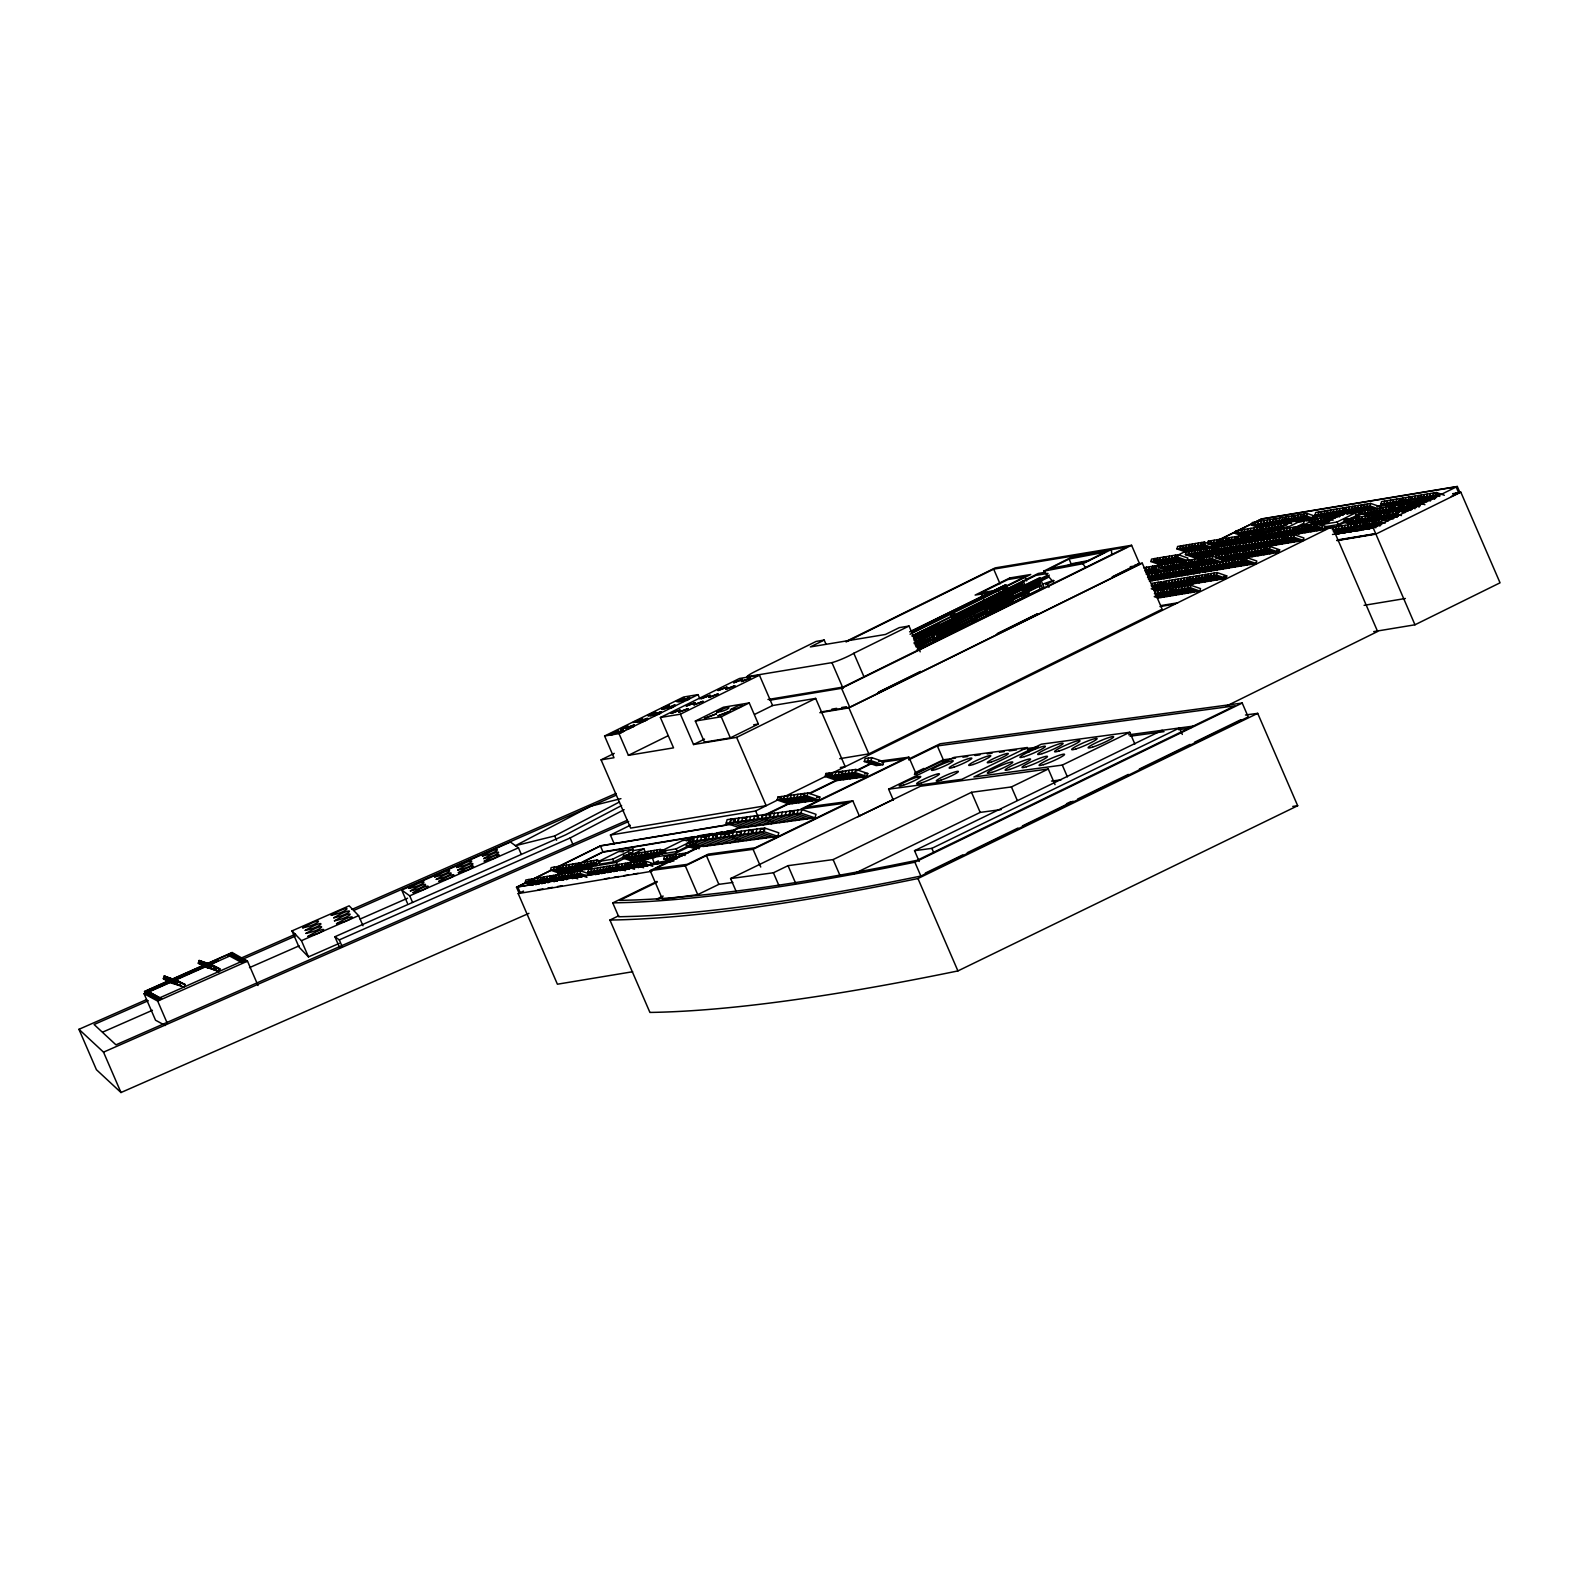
<?xml version="1.0" encoding="UTF-8"?>
<svg xmlns="http://www.w3.org/2000/svg" width="1579" height="1579" viewBox="0 0 1579 1579"><rect width="100%" height="100%" fill="white"/><g stroke="black" fill="none" stroke-linecap="round" stroke-linejoin="round"><path stroke-width="1.5" d="M632.587 852.561L633.12 849.088L618.869 851.436L598.421 861.522L599.566 864.167L613.817 861.818L632.587 852.561L628.403 853.055M533.051 885.247L525.156 882.503L525.827 879.996L580.756 870.917L590.605 874.332L587.585 874.825M528.866 879.483L528.176 882.01L536.11 884.733M531.886 878.99L531.215 881.516L539.11 884.24M534.906 878.496L534.235 881.023L542.13 883.747M537.926 878.003L537.255 880.51L545.15 883.253M543.373 879.503L549.295 881.556L543.334 879.523L544.044 876.996M554.347 881.733L546.393 879.01L547.064 876.503M546.472 879.01L547.123 876.483M578.743 863.042L578.072 865.568L587.941 868.983L560.348 873.562L550.499 870.147L551.15 867.621L597 860.042L600.948 861.404M554.19 867.128L553.499 869.654L563.387 873.069M553.4 875.417L552.512 878.003L558.65 879.977M557.229 866.634L556.538 869.141L566.427 872.555M556.459 874.904L555.749 877.431L563.683 880.154M560.288 866.121L559.598 868.647L569.486 872.062M563.367 865.608L562.637 868.154L572.565 871.549M562.479 873.917L561.808 876.444L567.749 878.477M566.407 865.114L565.736 867.641L575.605 871.055M565.519 873.424L564.848 875.931L572.743 878.674M569.407 864.621L568.756 867.147L578.625 870.562M569.644 864.542L568.993 867.049L578.842 870.463M572.703 864.029L572.012 866.555L581.901 869.97M570.927 874.944L571.578 872.417L570.966 874.924L576.888 876.977M575.723 863.535L575.052 866.062L584.921 869.476M574.717 871.904L573.986 874.43L581.94 877.154M577.736 871.411L577.065 873.937L586.934 877.332M581.763 862.548L581.092 865.075L590.96 868.47M525.156 882.503L580.085 873.424L580.756 870.917M584.822 862.035L584.112 864.562L592.046 867.285M587.21 864.068L593.132 866.101L587.171 864.068L587.881 861.542M595.855 874.648L587.96 871.924L588.631 869.397L643.561 860.318L653.41 863.733L650.41 864.226M590.289 863.555L590.96 861.029L590.23 863.555L596.211 865.608M591.691 868.904L590.98 871.43L598.915 874.154M593.98 860.535L593.309 863.062L597.276 864.424M594.691 868.411L594.02 870.917L601.935 873.661M597 860.042L596.329 862.548L550.499 870.147M597.711 867.917L597.04 870.424L604.935 873.167M600.731 867.404L600.059 869.93L607.974 872.654M603.79 866.91L603.099 869.437L611.014 872.161M609.928 865.904L609.198 868.43L617.152 871.154M612.968 865.391L612.277 867.917L620.192 870.641M615.968 864.897L615.317 867.424L625.402 870.759M615.553 867.345L616.205 864.818M619.264 864.325L618.573 866.851L626.488 869.575M641.883 859.943L632.765 861.443L622.896 858.029L623.567 855.522L660.259 849.443L664.206 850.805M622.284 863.831L621.613 866.338L629.508 869.082M626.646 855.009L625.916 857.535L635.844 860.95M629.666 854.515L628.995 857.022L638.863 860.437M628.324 862.825L627.652 865.351L633.574 867.404M630.712 864.838L638.607 867.582L630.672 864.858L631.383 862.331M635.982 853.43L635.271 855.956L645.179 859.371M638.982 852.936L638.311 855.463L648.179 858.858M636.85 863.831L642.771 865.884L636.791 863.851L637.521 861.325M642.002 852.443L641.331 854.95L651.199 858.364L642.12 859.864L632.014 856.529L632.922 853.943L636.87 855.305M645.021 851.949L644.35 854.456L654.239 857.871M587.96 871.924L642.89 862.845L643.561 860.318M648.081 851.436L647.39 853.963L655.305 856.686M651.14 850.943L650.449 853.469L658.364 856.193M654.219 850.43L653.489 852.956L659.469 854.989M657.259 849.936L656.568 852.443L660.535 853.805M660.259 849.443L659.608 851.949L622.896 858.029M669.634 861.108L663.713 859.055L664.384 856.548L688.701 852.542M666.772 858.562L667.443 856.035L666.733 858.562L672.693 860.614M673.463 855.048L672.792 857.575L676.74 858.937M675.812 857.061L676.483 854.555M678.852 856.568L679.542 854.042M682.602 853.548L681.891 856.075L663.713 859.055M696.181 849.245L686.332 845.831L686.983 843.304L693.063 842.318L692.372 844.824L698.313 846.877M684.95 855.561L685.681 853.035M690.043 842.811L689.332 845.337L699.24 848.732M686.332 845.831L695.392 844.331L696.063 841.824M706.425 837.896L707.096 835.37L734.432 830.87M715.504 836.396L716.175 833.89M727.662 834.403L728.393 831.876L732.34 833.238M1149.591 566.782L1148.88 569.249L1158.572 572.565L1152.591 573.552L1144.854 570.887M1150.894 561.552L1151.545 559.104L1178.23 554.703L1187.842 558.038L1187.191 560.486L1177.579 557.17L1150.894 561.552L1160.526 564.887M1158.196 579.671L1148.565 576.335L1149.236 573.888M1152.552 566.289L1151.9 568.756L1161.532 572.072M1154.525 558.611L1153.835 561.078L1163.506 564.394M1152.216 573.394L1151.525 575.861L1161.177 579.177M1157.466 558.117L1156.815 560.584L1166.447 563.9M1159.045 574.223L1145.9 569.743L1146.591 567.275L1145.9 569.743L1154.841 568.262L1155.492 565.815L1165.105 569.131L1163.684 573.809L1173.296 577.144M1161.058 589.105L1151.407 585.789L1152.098 583.322L1160.999 581.861L1175.487 586.737M1155.196 572.901L1154.506 575.368L1164.157 578.684M1160.407 557.644L1159.756 560.091L1169.388 563.427M1158.532 567.611L1159.164 565.144L1212.771 556.282L1222.383 559.617L1221.732 562.085L1212.119 558.749L1158.532 567.611L1168.144 570.927M1154.387 585.296L1155.039 582.829L1154.446 585.276L1164.078 588.612M1157.486 574.874L1158.137 572.407L1157.565 574.855L1167.177 578.19M1162.144 564.65L1161.473 567.118L1171.125 570.453M1161.157 571.914L1160.506 574.381L1170.138 577.697M1166.348 556.657L1165.657 559.124L1175.309 562.44M1158.118 590.704L1157.407 593.191L1167.078 596.507M1165.085 564.177L1164.434 566.624L1174.065 569.96M1151.446 585.77L1160.348 584.309L1160.999 581.861M1164.098 571.44L1163.447 573.888L1173.079 577.223M1169.328 556.163L1168.638 558.63L1178.289 561.966M1162.894 583.894L1163.545 581.447L1217.133 572.585L1226.745 575.921L1226.093 578.368L1172.506 587.23L1162.894 583.894L1216.481 575.032L1226.093 578.368M1168.026 563.683L1167.374 566.15L1177.006 569.486M1167.315 570.868L1166.624 573.335L1176.276 576.651M1171.677 558.137L1181.309 561.453L1171.618 558.137L1172.329 555.67M1163.999 589.737L1163.368 592.204L1172.98 595.54L1158.118 597.967L1154.249 596.645M1164.236 589.658L1163.585 592.125L1173.217 595.461L1199.882 591.059L1200.533 588.612L1190.921 585.276L1155.098 591.217M1165.835 583.421L1166.526 580.954M1170.256 570.374L1169.585 572.841L1179.217 576.157M1175.289 555.196L1174.618 557.644L1184.25 560.979M1176.967 548.92L1177.598 546.472L1204.284 542.071L1213.896 545.406L1213.264 547.854L1203.632 544.538L1176.967 548.92L1186.579 552.255M1173.276 565.183L1173.927 562.716L1173.315 565.164L1182.947 568.499M1167.217 589.164L1166.526 591.632L1176.197 594.967M1169.467 580.46L1168.796 582.927L1178.427 586.263M1173.197 569.901L1172.526 572.348L1182.158 575.684M1177.579 557.17L1178.23 554.703M1151.249 588.75L1155.098 590.092L1169.96 587.645L1170.611 585.177M1172.408 579.986L1171.736 582.434L1181.368 585.77M1176.947 562.223L1176.256 564.69L1188.967 569.269M1176.138 569.407L1175.487 571.874L1185.118 575.19M1183.52 545.485L1182.868 547.952L1192.5 551.268M1174.697 581.96L1175.348 579.493L1174.717 581.96L1184.329 585.276M1179.947 561.729L1179.237 564.196L1188.928 567.512M1173.098 588.197L1172.447 590.664L1182.079 594M1179.118 568.914L1178.447 571.381L1188.099 574.717M1186.461 545.012L1185.809 547.459L1195.441 550.795M1176.059 587.724L1175.388 590.171L1185.02 593.507M1177.697 581.467L1187.309 584.802L1177.658 581.467L1178.329 579M1182.908 561.236L1182.257 563.703L1191.888 567.039L1247.134 557.703L1256.766 561.019L1256.114 563.486L1229.429 567.868L1219.58 564.611L1220.231 562.163M1248.614 549.078L1195.027 557.92L1185.415 554.604L1186.066 552.137L1255.956 540.59L1246.344 537.274L1246.996 534.807M1182.099 568.42L1181.428 570.887L1191.079 574.223M1179.039 587.23L1178.348 589.697L1188 593.013M1181.309 578.526L1180.638 580.973L1190.29 584.309M1185.849 560.762L1185.197 563.21L1194.829 566.545M1186.086 560.683L1185.434 563.131L1195.046 566.466M1189.046 551.643L1188.355 554.111L1198.007 557.446M1185.118 567.927L1184.408 570.394L1194.079 573.73M1192.402 544.025L1191.711 546.492L1201.382 549.808M1182.02 586.737L1181.329 589.204L1190.98 592.52M1184.329 578.013L1183.618 580.5L1193.29 583.816M1189.066 560.19L1188.375 562.657L1198.047 565.973M1191.987 551.17L1191.316 553.637L1200.948 556.953M1188.059 567.453L1187.408 569.901L1197.04 573.236M1195.382 543.531L1194.691 545.998L1207.678 550.558M1185.02 586.243L1184.309 588.71L1194 592.026M1192.007 559.696L1191.336 562.163L1200.987 565.499M1194.928 550.676L1194.257 553.143L1203.889 556.479M1148.584 576.335L1190.369 569.427L1191 566.96L1198.698 569.624M1198.382 543.038L1197.671 545.505L1207.363 548.841M1187.98 585.75L1187.309 588.217L1196.941 591.553M1190.211 577.046L1189.579 579.513L1199.428 582.769M1194.948 559.223L1194.277 561.69L1203.909 565.006M1189.796 579.434L1190.448 576.967M1229.844 565.499L1229.192 567.947L1202.527 572.348L1192.895 569.012L1193.546 566.545L1197.395 567.887M1197.869 550.203L1197.218 552.65L1206.849 555.986M1164.078 597L1154.427 593.665L1190.27 587.724L1190.921 585.276M1193.428 576.473L1192.737 578.94L1202.409 582.276M1196.527 566.072L1195.836 568.519L1205.507 571.855M1200.178 552.176L1200.81 549.709L1200.218 552.157L1209.83 555.492M1203.632 544.538L1204.284 542.071M1200.869 558.236L1200.198 560.703L1209.85 564.039M1199.468 565.578L1198.816 568.045L1208.448 571.361M1203.83 549.216L1203.159 551.683L1212.81 554.999M1203.178 560.209L1203.83 557.762L1203.218 560.209L1212.83 563.545M1199.31 575.506L1198.658 577.973L1208.29 581.309M1149.374 581.111L1199.981 572.743L1200.632 570.295M1207.619 543.669L1208.271 541.222L1261.858 532.36L1261.226 534.827L1207.619 543.669L1217.251 547.005M1202.409 565.104L1201.757 567.552L1211.389 570.887M1206.849 548.722L1206.139 551.189L1215.81 554.505M1202.27 575.032L1201.599 577.48L1211.231 580.815M1206.869 557.269L1206.159 559.736L1215.85 563.052M1211.251 540.729L1210.56 543.196L1220.231 546.512M1205.369 564.611L1204.698 567.058L1214.33 570.394M1209.79 548.229L1209.139 550.696L1218.771 554.032M1214.212 580.322L1204.56 577.006L1205.211 574.539L1209.1 575.861M1209.83 556.775L1209.159 559.242L1218.791 562.558M1214.192 540.255L1213.54 542.702L1223.172 546.038M1204.599 576.986L1205.251 574.539M1208.349 564.117L1207.659 566.585L1217.31 569.901M1212.731 547.755L1212.1 550.203L1221.949 553.459M1212.317 550.124L1212.968 547.676L1216.817 548.999M1208.231 574.045L1207.54 576.513L1217.192 579.829M1212.119 558.749L1212.771 556.282M1210.679 566.091L1220.291 569.407L1210.639 566.091L1211.33 563.624M1215.948 547.183L1215.258 549.65L1224.929 552.966M1211.231 573.552L1210.521 576.019L1220.212 579.335M1220.093 539.268L1219.422 541.735L1229.054 545.071M1223.311 568.914L1213.619 565.598L1214.271 563.15M1213.679 565.598L1214.33 563.131M1225.383 561.117L1215.771 557.782L1216.422 555.315L1270.009 546.452L1279.622 549.788L1278.99 552.255L1246.167 557.683L1236.495 554.367L1237.206 551.9M1218.889 546.689L1218.238 549.156L1227.87 552.492M1222.422 541.242L1232.034 544.577L1222.383 541.242L1223.074 538.794M1214.192 573.059L1213.521 575.526L1223.153 578.861M1217.291 562.637L1216.619 565.104L1226.251 568.44M1219.402 554.841L1218.712 557.288L1228.363 560.624L1234.245 559.657L1224.613 556.321L1225.284 553.854L1229.133 555.196M1221.83 546.216L1221.179 548.683L1230.811 551.999M1216.481 575.032L1217.133 572.585M1226.054 538.301L1225.363 540.768L1235.015 544.084M1222.343 554.347L1221.672 556.815L1231.304 560.131M1219.817 564.532L1220.449 562.085M1224.791 545.722L1224.12 548.189L1233.752 551.525M1229.054 537.807L1228.344 540.275L1238.035 543.59M1223.429 561.591L1222.758 564.058L1232.409 567.374M1227.771 545.229L1227.08 547.696L1236.732 551.032M1232.015 537.314L1231.363 539.781L1240.995 543.097M1226.37 561.117L1225.718 563.565L1235.35 566.9M1228.225 553.38L1227.574 555.828L1237.206 559.163M1230.061 547.202L1230.712 544.755L1230.1 547.202L1239.712 550.538M1243.028 536.11L1235.153 533.386L1235.804 530.86L1290.734 521.781M1235.192 536.761L1234.304 539.288L1244.153 542.544M1231.206 552.887L1230.534 555.354L1240.186 558.67L1243.127 558.196L1233.554 554.861L1234.186 552.393L1238.035 553.736M1229.311 560.624L1228.659 563.091L1238.291 566.407M1233.752 544.262L1233.041 546.729L1242.732 550.045M1238.864 530.366L1238.173 532.893L1248.061 536.307M1238.173 536.268L1237.482 538.735L1247.134 542.051M1236.712 543.768L1236.041 546.235L1245.673 549.551M1241.883 529.873L1241.212 532.399L1249.107 535.123M1241.114 535.774L1240.443 538.242L1250.075 541.558M1235.252 559.657L1234.561 562.104L1244.232 565.44M1185.415 554.604L1239.002 545.742L1239.653 543.275M1244.903 529.379L1244.213 531.886L1252.127 534.63M1244.055 535.301L1243.384 537.748L1253.015 541.084M1240.147 551.407L1239.495 553.874L1249.127 557.209M1238.232 559.163L1237.541 561.631L1247.213 564.946M1243.68 543.018L1242.989 545.485L1252.66 548.821M1247.923 528.866L1247.252 531.393L1255.147 534.116M1240.601 561.117L1250.213 564.453L1240.522 561.137L1241.252 558.67L1245.081 559.992M1246.62 542.544L1245.969 545.012L1255.601 548.327L1249.68 549.314L1239.002 545.742M1250.982 528.373L1250.272 530.899L1260.18 534.314M1251.594 525.077L1252.265 522.55L1307.195 513.471L1317.064 516.886L1316.393 519.412L1306.524 515.997L1251.594 525.077L1261.463 528.491M1249.976 534.314L1249.305 536.781L1258.956 540.097M1244.193 558.177L1243.541 560.644L1253.173 563.96M1246.305 550.36L1245.614 552.828L1255.285 556.144M1249.561 542.051L1248.91 544.518L1258.542 547.854L1303.267 540.452L1303.899 537.985L1294.287 534.649L1240.699 543.512L1240.048 545.979L1293.635 537.117L1303.267 540.452M1255.325 522.057L1254.614 524.583L1262.549 527.307M1253.371 530.386L1261.266 533.11L1253.331 530.386L1254.042 527.879M1255.976 533.327L1255.266 535.794L1264.937 539.11L1261.937 539.623L1252.285 536.288L1252.956 533.82M1192.895 569.012L1246.482 560.15L1247.134 557.703M1249.246 549.887L1248.594 552.334L1258.226 555.67M1252.522 541.577L1251.851 544.025L1261.483 547.36M1258.345 521.563L1257.654 524.07L1265.569 526.814M1256.45 529.873L1257.121 527.366L1256.391 529.893L1264.345 532.616M1252.186 549.393L1251.535 551.861L1261.167 555.176M1254.812 543.551L1255.463 541.084L1254.851 543.531L1264.463 546.867M1261.345 521.07L1260.674 523.577L1268.569 526.32M1260.141 526.873L1259.47 529.379L1270.246 533.149M1258.917 532.853L1258.266 535.301L1267.898 538.636L1270.838 538.143L1271.49 535.695M1254.476 551.367L1255.127 548.92L1254.496 551.367L1264.108 554.703M1258.483 540.59L1257.792 543.058L1267.444 546.373M1264.384 520.557L1263.693 523.083L1271.608 525.807M1263.397 526.281L1262.489 528.886L1270.621 531.531M1258.127 548.426L1257.437 550.874L1267.088 554.209M1261.483 540.097L1260.772 542.564L1270.463 545.88M1269.338 531.333L1268.667 533.801L1278.299 537.136L1272.378 538.103L1262.766 534.768L1263.417 532.32L1290.102 527.919L1289.451 530.386L1299.063 533.702M1267.424 520.063L1266.733 522.59L1274.667 525.314M1266.457 525.787L1265.746 528.314L1273.681 531.037M1261.108 547.933L1260.417 550.4L1270.069 553.716M1266.397 531.827L1265.707 534.294L1275.358 537.61M1264.443 539.604L1263.772 542.071L1273.404 545.406M1270.483 519.55L1269.792 522.077L1277.707 524.8M1269.457 525.294L1268.786 527.8L1278.654 531.215M1263.476 549.887L1273.088 553.222L1263.397 549.906L1264.108 547.439M1267.384 539.13L1266.733 541.577L1276.582 544.834M1266.97 541.498L1267.601 539.051M1280.786 524.307L1272.832 521.583L1273.503 519.057L1277.51 520.419M1272.911 521.563L1273.562 519.057M1272.477 524.8L1271.806 527.307L1279.701 530.051M1267.069 546.946L1266.417 549.413L1276.049 552.729M1272.279 530.86L1271.608 533.307L1281.24 536.643L1284.181 536.169L1274.569 532.834L1275.22 530.366M1270.582 538.557L1269.911 541.025L1279.562 544.341M1276.602 518.563L1275.931 521.07L1281.852 523.123M1275.496 524.287L1274.825 526.814L1280.766 528.866M1215.771 557.782L1269.358 548.92L1270.009 546.452M1279.839 517.971L1278.951 520.577L1286.846 523.3M1278.556 523.794L1277.865 526.32L1283.806 528.353M1276.464 537.59L1275.812 540.057L1285.444 543.373M1278.2 529.873L1277.529 532.34L1287.181 535.676M1281.576 523.3L1280.905 525.807L1281.615 523.281M1281.181 529.399L1280.51 531.847L1290.161 535.182L1325.985 529.241L1326.617 526.794L1317.004 523.458L1290.319 527.84L1289.688 530.307L1299.3 533.623M1279.424 537.097L1278.773 539.564L1288.405 542.9M1285.918 516.984L1285.247 519.491L1291.168 521.544M1283.964 525.314L1284.694 522.787M1283.49 531.353L1284.122 528.906L1283.549 531.353L1293.162 534.689M1288.938 516.491L1288.267 518.998L1296.162 521.721M1284.694 538.577L1285.345 536.13L1284.734 538.577L1294.366 541.913M1287.161 528.412L1286.49 530.86L1296.122 534.195M1297.306 541.419L1287.674 538.103L1288.385 535.636M1295.017 515.484L1294.306 518.011L1304.215 521.406M1291.346 535.143L1290.694 537.61L1300.326 540.926M1293.3 527.347L1292.629 529.814L1302.28 533.149M1297.405 517.498L1298.076 514.971L1297.366 517.498L1307.274 520.912M1296.241 526.873L1295.589 529.34L1305.221 532.656M1293.635 537.117L1294.287 534.649M1299.181 526.379L1298.53 528.847L1308.162 532.182M1304.175 513.964L1303.504 516.491L1313.373 519.905M1302.142 525.906L1301.491 528.353L1311.123 531.689M1306.524 515.997L1307.195 513.471M1308.103 524.919L1307.412 527.386L1317.083 530.702M1317.912 525.274L1309.09 522.274L1309.721 519.886L1335.696 515.603L1339.446 516.905M1311.103 524.425L1310.392 526.893L1320.083 530.208M1312.623 519.412L1311.952 521.8L1319.491 524.386M1318.741 511.991L1318.051 514.517L1327.939 517.912L1324.88 518.425L1315.031 515.011L1315.682 512.484L1370.611 503.405L1380.48 506.82L1379.612 510.55L1389.5 513.964M1314.064 523.932L1313.412 526.399L1323.044 529.735M1315.485 518.938L1314.833 521.327L1324.327 524.465M1262.766 534.768L1316.353 525.906L1317.004 523.458M1318.347 518.465L1317.715 520.853L1325.215 523.458M1321.09 514.024L1321.741 511.497L1321.09 514.004L1330.959 517.419M1321.228 517.991L1320.577 520.379L1328.077 522.985M1319.965 525.57L1320.597 523.182L1309.011 525.077M1324.781 511.004L1324.09 513.511L1333.979 516.925M1327.13 513.017L1327.781 510.51L1327.13 513.017L1336.999 516.432L1340.018 515.938M1327.031 517.024L1326.36 519.432L1330.15 520.715M1330.86 509.997L1330.15 512.524L1340.058 515.938M1333.071 520.241L1329.261 518.958L1329.893 516.57M1329.321 518.938L1329.952 516.55M1333.919 509.504L1333.209 512.01L1343.117 515.425M1332.183 518.465L1332.834 516.076L1336.584 517.379M1336.999 508.991L1336.268 511.517L1344.222 514.241M1335.696 515.603L1335.064 517.991L1309.09 522.274M1333.031 527.347L1332.36 529.873L1381.23 521.781L1385.178 523.162M1340.018 508.497L1339.347 511.004L1347.242 513.747M1336.051 526.853L1335.38 529.379L1345.249 532.794M1343.275 507.905L1342.604 510.431L1352.473 513.846M1339.071 526.36L1338.4 528.886L1348.269 532.281L1351.288 531.787L1341.42 528.373L1342.13 525.846M1345.624 509.938L1346.295 507.412L1345.663 509.918L1353.558 512.662M1351.486 524.84L1343.611 522.116L1344.262 519.59L1399.191 510.51L1405.113 512.563M1349.334 506.918L1348.663 509.425L1356.578 512.168M1345.19 525.353L1344.479 527.879L1354.387 531.274M1356.519 525.037L1346.611 521.623L1347.282 519.096L1351.269 520.458M1346.65 521.623L1347.321 519.096M1348.269 524.84L1347.538 527.366L1357.466 530.781L1360.486 530.287L1350.617 526.873L1351.288 524.346M1350.341 518.603L1349.65 521.129L1357.565 523.853M1355.374 505.912L1354.703 508.438L1362.618 511.162M1353.341 518.109L1352.67 520.616L1360.565 523.36M1358.433 505.418L1357.743 507.945L1365.657 510.668M1354.545 523.774L1353.657 526.36L1363.743 529.695M1357.604 523.261L1356.894 525.787L1366.802 529.202L1369.822 528.708L1359.933 525.294L1360.624 522.767M1358.729 519.629L1359.381 517.103L1358.769 519.629L1366.664 522.353M1369.309 516.274L1361.434 513.55L1362.085 511.024L1417.014 501.944L1424.909 504.688M1364.572 504.412L1363.842 506.938L1375.112 510.905M1362.48 516.609L1361.789 519.136L1369.704 521.859M1365.144 510.53L1364.434 513.057L1372.368 515.78M1367.611 503.898L1366.921 506.425L1374.835 509.149M1368.164 510.037L1367.473 512.543L1375.388 515.287M1315.031 515.011L1369.96 505.931L1370.611 503.405M1366.664 521.781L1365.993 524.307L1375.862 527.702M1368.598 515.603L1367.927 518.109L1375.822 520.853M1371.164 509.543L1370.493 512.05L1378.388 514.793M1369.723 521.267L1369.013 523.794L1376.947 526.518M1343.611 522.116L1370.947 517.616L1371.618 515.109M1379.079 520.261L1371.184 517.537L1371.855 515.011M1374.204 509.03L1373.533 511.557L1381.428 514.28M1377.243 508.537L1376.552 511.063L1384.487 513.787M1375.862 520.261L1375.131 522.787L1381.112 524.84M1377.914 514.024L1377.243 516.55L1387.112 519.945L1384.092 520.438L1374.204 517.044L1374.895 514.517L1378.842 515.879M1390.763 507.55L1380.895 504.135L1381.566 501.609L1436.495 492.53L1444.371 495.273M1378.881 519.767L1378.21 522.294L1382.158 523.656M1380.934 513.53L1380.263 516.037L1390.132 519.452M1384.625 501.115L1383.915 503.642L1393.823 507.056M1381.23 521.781L1381.901 519.274L1387.803 521.327M1383.954 513.017L1383.283 515.543L1393.152 518.958M1387.625 500.622L1386.954 503.148L1394.849 505.872M1386.421 507.017L1385.75 509.543L1393.645 512.267M1387.013 512.524L1386.303 515.05L1394.237 517.774M1390.645 500.129L1389.974 502.635L1399.843 506.05M1390.073 512.01L1389.362 514.537L1397.297 517.261M1393.014 502.142L1402.863 505.556L1392.994 502.142L1393.665 499.635M1392.717 505.951L1392.027 508.477L1401.915 511.872L1407.935 510.885L1398.086 507.471L1398.757 504.944L1402.705 506.326M1393.152 511.517L1392.421 514.043L1398.402 516.076M1396.724 499.122L1396.033 501.648L1403.948 504.372M1395.737 505.458L1395.066 507.964L1404.935 511.379M1396.172 511.024L1395.5 513.53L1401.441 515.583M1399.784 498.628L1399.073 501.155L1408.981 504.55M1399.191 510.51L1398.54 513.037L1371.184 517.537M1402.132 500.642L1402.803 498.115L1402.211 500.622L1412.06 504.037M1401.777 504.451L1401.106 506.977L1410.975 510.392M1405.902 497.622L1405.211 500.129L1413.126 502.872M1404.836 503.958L1404.126 506.484L1412.06 509.208M1409.139 497.03L1408.251 499.635L1418.337 502.971L1427.416 501.471L1417.547 498.056L1418.238 495.549L1422.166 496.911M1407.185 505.971L1407.856 503.464L1411.843 504.806L1407.856 503.464L1407.225 505.971L1415.12 508.695M1412.198 496.536L1411.508 499.063L1421.396 502.458M1410.975 502.951L1410.244 505.477L1416.225 507.51M1415.218 496.043L1414.547 498.55L1424.416 501.964M1413.994 502.438L1419.896 504.49L1413.994 502.438L1413.323 504.964L1419.264 507.017M1361.434 513.55L1416.363 504.471L1417.014 501.944M1421.258 495.036L1420.587 497.563L1430.456 500.977M1424.317 494.543L1423.607 497.069L1431.541 499.793M1426.666 496.556L1427.317 494.049L1426.705 496.556L1434.6 499.28M1429.784 496.043L1435.706 498.096L1429.725 496.063L1430.456 493.536M1380.895 504.135L1435.824 495.056L1436.495 492.53M738.34 841.725L703.03 846.502L688.937 841.706L689.905 838.153L725.215 833.396L729.577 834.659M693.852 837.62L692.826 841.193L706.978 845.969M697.74 837.107L696.753 840.66L710.866 845.436M705.556 836.041L704.55 839.614L718.662 844.39M709.484 835.508L708.458 839.081L722.61 843.857M726.557 843.324L712.405 838.548L713.392 834.995L717.458 836.357M712.465 838.548L713.432 834.995M717.419 834.442L716.353 838.015L730.544 842.791M721.327 833.929L720.34 837.482L734.452 842.258M726.143 823.212L727.11 819.659L762.42 814.902L761.433 818.455L726.143 823.212L740.235 827.988L775.526 823.231L761.433 818.455M688.937 841.706L724.248 836.949L725.215 833.396M735.084 820.488L730.998 819.126L730.031 822.698L744.163 827.455M730.07 822.679L731.057 819.126M728.511 836.317L742.604 841.094L728.452 836.317L729.478 832.765M733.959 822.166L734.926 818.613L733.978 822.166L748.071 826.942M733.386 832.232L732.38 835.784L746.492 840.561M737.847 821.633L738.814 818.08L737.867 821.633L751.959 826.409M741.183 831.186L740.196 834.738L754.288 839.515M746.689 817.014L745.663 820.587L759.815 825.363M745.13 830.653L744.104 834.205L758.236 838.982M750.637 816.481L749.611 820.054L763.743 824.83M754.604 815.948L753.558 819.521L767.73 824.277M753.045 829.587L751.979 833.159L766.17 837.916M758.512 815.415L757.525 818.988L771.638 823.764M756.953 829.054L755.966 832.607L770.078 837.383M761.769 818.336L762.736 814.784L801.915 809.534L816.007 814.31L815.021 817.863L775.861 823.133L761.769 818.336L800.928 813.086L815.021 817.863M760.821 828.561L764.848 829.922L760.841 828.521L759.854 832.113L773.967 836.87M766.683 814.251L765.657 817.823L779.809 822.6M764.71 828.028L725.551 833.298L724.564 836.85L763.743 831.58L764.71 828.028L778.802 832.804L777.835 836.377L738.656 841.627L724.248 836.949M770.572 813.738L769.585 817.29L783.697 822.067M777.184 800L777.993 797L807.876 792.954L819.817 797L818.988 800.02L789.105 804.047L777.184 800L807.066 795.974L818.988 800.02M774.46 813.205L773.473 816.777L787.585 821.554M781.348 796.546L780.48 799.546L792.441 803.593M778.368 812.692L777.381 816.244L791.493 821.021M784.645 796.092L783.796 799.112L795.737 803.158M782.316 812.159L781.289 815.711L795.441 820.488M787.921 795.658L787.092 798.658L799.033 802.704M786.263 811.626L785.237 815.178L799.388 819.955M791.237 795.204L790.388 798.224L802.329 802.27M803.356 819.422L789.184 814.646L790.151 811.093L794.276 812.455M794.573 794.75L793.704 797.77L805.685 801.816M789.263 814.646L790.25 811.093M797.908 794.316L797.04 797.316L809.02 801.362M794.158 810.56L793.171 814.113L807.264 818.889M801.283 793.862L800.375 796.882L812.376 800.908M798.046 810.027L797.04 813.619L811.172 818.376M803.75 796.428L804.579 793.408L803.77 796.408L815.692 800.454M800.928 813.086L801.915 809.534M807.066 795.974L807.876 792.954M825.126 776.493L825.955 773.493L855.838 769.447L867.759 773.493L866.93 776.513L837.067 780.539L825.126 776.493L855.009 772.467L866.93 776.513M828.422 776.039L829.251 773.039L828.482 776.039L840.403 780.085M832.587 772.585L831.758 775.605L843.699 779.651M835.883 772.151L835.034 775.151L846.976 779.197M842.535 771.243L841.666 774.263L853.627 778.309M845.87 770.809L845.002 773.809L856.963 777.855M849.226 770.355L848.337 773.374L860.338 777.401M852.542 769.901L851.713 772.92L863.654 776.947M855.009 772.467L855.838 769.447M864.305 761.552L865.134 758.532L871.766 757.644L883.687 761.69L882.858 764.69L876.227 765.598L864.305 761.552L870.937 760.644L882.858 764.69M868.47 758.078L867.601 761.098L879.562 765.144M870.937 760.644L871.766 757.644M164.236 975.96L173.414 980.697L172.525 983.46L163.348 978.704L164.236 975.96L185 984.428L184.111 987.171L171.519 982.927L172.407 980.184L185 984.428M165.381 979.75L166.269 977.006M167.413 980.796L168.302 978.052M169.466 981.862L170.335 979.118L182.967 983.381M171.361 979.631L170.493 982.395L179.769 985.375M210.757 964.197L219.935 968.953L219.027 971.697L198.283 963.229L199.171 960.486L211.764 964.73M199.309 963.762L200.178 960.999L212.79 965.262M200.316 964.276L201.204 961.532M203.237 962.578L202.349 965.341L211.606 968.302M204.402 966.387L205.27 963.644M206.454 967.453L207.342 964.71L219.935 968.953M207.461 967.986L208.349 965.223L199.171 960.486M214.941 969.585L215.83 966.822M218.909 968.42L218.02 971.184L205.408 966.92L206.296 964.177L217.902 967.907M639.89 722.392C662.015 712.208 628.541 724.781 643.778 720.438M675.2 705.576L667.029 708.043L675.042 704.806L671.272 706.938M626.626 728.847L633.909 725.768M684.595 699.319L682.878 700.385M618.376 732.123C610.047 735.064 631.422 726.498 620.113 732.163M627.751 726.537C630.357 723.182 610.54 733.682 627.771 726.676L624.988 727.84M623.251 731.728L624.258 730.899L622.027 731.255M648.476 716.017C670.325 706.484 636.1 718.978 651.949 714.537M641.449 720.774L642.456 719.925L641.094 720.044M634.166 726.281L632.784 727.051M677.075 701.885L689.766 697.523L681.753 700.76L684.477 699.063M635.429 722.333C657.93 712.09 617.409 728.097 640.284 720.34M616.067 733.347L619.994 732.005M654.298 714.497L656.094 713.254L651.831 714.359M668.943 707.254L667.206 708.103M668.391 708.063L671.154 706.76M646.897 720.004L645.179 720.853M660.535 713.333L657.772 714.616M689.135 699.201L686.372 700.484M620.922 798.658L590.862 806.139L515.405 845.693L554.703 835.942L619.382 802.014M621.613 805.527L565.716 834.817L334.906 936.742L339.584 947.558M334.906 936.742L339.288 939.9L570.118 837.975L624.119 809.672M1054.101 582.868L1043.739 571.144L1072.161 556.933L1111.34 549.492L1111.754 553.913M1069.062 558.986L1050.114 568.46L1086.036 561.65L1104.984 552.176L1069.062 558.986L1071.154 563.841L1090.319 560.209M1066.95 565.953L1071.154 563.841M1043.739 571.144L1082.937 563.703L1111.34 549.492M604.599 736.011L619.007 733.623L628.403 755.334L673.542 747.854L660.397 717.498L680.391 714.182L693.536 744.538L736.623 737.393L766.17 805.665L630.613 828.107L601.086 759.854L613.994 757.723L604.599 736.011L683.648 697.01L698.056 694.622L699.931 698.964M619.007 733.623L698.056 694.622M660.397 717.498L739.446 678.496L759.44 675.18L772.585 705.537L815.672 698.411L845.219 766.664L840.383 767.473M826.074 644.37L824.199 640.067L810.363 646.916L885.444 634.462L899.3 627.633L909.03 626.034L920.202 651.831M680.391 714.182L759.44 675.18M601.086 759.854L614.251 753.361M845.791 641.567L995.204 567.887L1131.59 545.288L1139.742 564.157L849.739 707.195L821.021 711.951M846.245 641.863L993.684 569.131L1126.952 547.064L843.087 687.062L767.966 699.517M695.332 721.05L723.36 707.234L749.255 702.931L758.374 724.031L730.347 737.867L704.451 742.15L695.332 721.05L721.228 716.767L749.255 702.931M628.403 755.334L667.917 735.834M824.199 640.067L816.146 641.41L755.492 671.332A16.757 1.875 -23.4 0 0 747.064 676.68L831.955 662.627A15.079 1.678 -23.4 0 0 853.805 653.272L909.03 626.034M984.625 601.204L980.993 592.836L1007.895 579.552L1024.87 576.749L1026.686 580.934M909.622 631.837L1005.784 584.783L1012.652 600.632L917.636 647.489M910.787 631.639L1005.784 584.783M970.414 603L974.796 600.829M913.827 631.422L918.228 629.251M922.629 627.08L982.039 597.77M912.721 632.311L1024.87 576.749M910.076 634.245L952.512 613.323L953.716 616.126L951.407 616.501L950.183 613.698L952.512 613.323M954.091 612.534L1005.014 587.427L1006.218 590.23L955.315 615.336L954.091 612.534L951.782 612.928M911.754 635.982L1038.271 573.453L1045.535 572.249M912.919 635.784L1023.389 581.309L1029.271 594.888M913.412 636.001L938.873 623.448M1024.929 595.461L1012.81 597.454L1009.001 588.671L1035.923 575.388L1048.042 573.394M693.536 744.538L704.51 739.13M755.019 714.201L772.585 705.537M918.998 634.284L935.972 625.916M952.946 617.547L967.789 610.224L970.118 609.849L971.322 612.632L920.419 637.758L919.195 634.955L970.118 609.849M971.499 608.389L1020.291 584.329L1022.6 583.954L1023.824 586.756M918.267 635.113L954.525 617.981L955.729 620.784L951.486 622.876M955.927 616.54L968.638 610.264M972.881 608.172L1004.698 592.48L1007.027 592.086L1008.231 594.888M913.373 637.837L917.616 635.745L918.82 638.528M1022.6 583.954L971.697 609.06L972.901 611.862M914.221 637.857L954.525 617.981M1007.027 592.086L956.124 617.192L957.328 619.994M913.629 639.949L1038.844 578.19L1040.008 577.993L1044.331 587.98M914.794 639.752L1040.008 577.993M971.973 612.001L1021.692 587.802M1036.317 580.756L1046.68 575.644M1001.875 598.027L1006.119 595.934M918.228 639.594L928.906 634.304M934.788 631.403L986.303 606.77L987.526 609.593L936.209 634.896L934.985 632.074L1039.219 580.658L1040.443 583.48L986.796 609.178L1040.443 583.48M987.704 605.31L1036.475 581.467M1040.778 579.355L1049.344 575.131M914.142 642.357L933.386 632.863L934.61 635.686L915.366 645.179M922.412 638.725L956.538 622.639L914.123 643.561M957.94 621.198L964.295 618.06M994 603.415L1006.711 597.138L1009.04 596.744L1010.244 599.546M1048.377 576.749L1025.363 588.099L1036.653 586.243M915.386 642.495L919.629 640.403L920.833 643.206L916.59 645.298M1025.837 591.414L1024.633 588.612L973.71 613.718L974.934 616.521M1009.04 596.744L958.137 621.85L959.341 624.652M1048.949 577.026L1030.317 586.204L1037.581 585M997.652 601.303L1002.487 600.494L1012.85 595.382M915.169 644.508L934.61 635.686M936.011 634.225L987.526 609.593M980.362 613.54L986.717 610.402M990.961 608.31L1007.935 599.921L1006.711 597.138M977.046 615.474L985.533 611.29M989.776 609.198L1023.705 592.461M980.559 614.192L986.914 611.053M991.158 608.961L1008.132 600.592M915.978 646.383L930.939 639.002M936.821 636.12L988.336 611.468L989.559 614.29L938.242 639.594L937.018 636.771L1041.252 585.375L1042.476 588.178L991.158 613.501L989.934 610.678M989.737 610.007L1036.771 586.816M916.175 647.054L935.419 637.561L936.643 640.383L917.399 649.877M917.399 647.153L1026.646 593.27L1027.85 596.072M1042.436 584.21L1053.489 580.342M1045.653 584.743L1054.022 580.618M736.623 737.393L815.672 698.411M917.202 649.206L936.643 640.383M938.044 638.923L989.559 614.29M988.829 613.876L1042.476 588.178M769.782 700.227L841.568 688.326L1131.59 545.288M878.713 692.036L920.557 671.411M997.612 633.396L1037.245 613.836M1112.109 576.927L1131.926 567.137M877.667 692.905L919.471 672.299M996.487 634.304L1038.291 613.678M1113.116 576.769L1135.104 565.933L1130.268 566.723M819.837 712.701L848.91 707.885L1142.268 563.19L1162.164 609.198L868.825 753.874L839.752 758.69M614.27 843.976L610.422 835.054L630.297 825.245M1151.703 568.065L1162.736 562.637M1175.96 556.104L1187.013 550.657M1217.231 540.729L1261.483 518.919L1457.299 486.47L1459.924 492.51L1452.66 493.714M1217.784 540.63L1261.345 519.155L1456.114 486.885L1458.72 492.924M519.116 893.26L516.491 887.22L551.9 869.772M556.321 867.582L600.573 845.752L726.281 824.929M520.3 892.846L517.695 886.806L552.532 869.634M556.894 867.483L600.434 846.008L732.676 824.08M632.666 971.736L557.407 984.21L518.188 893.576L523.537 891.089M557.466 874.213L561.828 872.062M583.263 861.621L603.178 851.792L695.056 836.574M552.058 877.292L561.67 872.437M576.927 864.937L603.04 852.048L600.434 846.008M600.119 862.351L591.651 866.516L616.343 862.43L624.81 858.246M598.421 861.522L612.672 859.173L633.12 849.088M1302.655 519.965L1289.569 526.419L1278.852 528.195L1291.938 521.741L1302.655 519.965L1304.037 523.162L1293.142 528.551M631.186 855.107L643.896 848.851L646.285 854.357M1296.32 528.61L1309.445 522.136M625.087 864.799L635.686 859.568M1322.393 527.189L1321.268 524.603L1343.097 513.846L1358.907 511.221L1360.032 513.807L1338.202 524.583L1324.663 526.833M688.207 846.048L677.292 851.436L661.483 854.042L660.377 851.456L682.207 840.679L693.497 838.824M669.989 860.358L654.12 862.983L652.265 857.555L664.956 851.278M661.483 854.042L665.864 851.89M1321.268 524.603L1337.077 521.998L1358.907 511.221M660.377 851.456L676.167 848.831L691.464 841.291M610.422 835.054L755.63 810.994L779.335 799.152M783.737 797L1332.222 526.596L1377.618 631.482L1226.113 706.208M654.12 862.983L658.364 860.891M1362.914 513.451L1335.38 527.031L1328.709 528.116M691.405 845.515L674.47 853.864L652.265 857.555M1334.551 534.334L1373.237 527.939L1457.299 486.47M1451.298 496.477L1457.95 493.201L1453.094 493.99M1373.691 631.62L1414.962 624.791L1500.05 582.809L1460.832 492.194L1375.743 534.156L1336.9 540.59M732.853 882.464L718.84 884.358L697.74 894.622L662.548 899.359L650.134 870.621L701.096 845.851M725.629 833.988L741.123 826.449M763.249 815.692L789.796 802.783M809.711 793.112L838.488 779.118M856.173 770.513L871.667 762.993M703.563 845.219L655.364 868.647L687.279 864.345L708.379 854.101L755.058 847.805L847.568 802.823L800.889 809.119L903.642 759.163L881.674 762.124M725.866 834.442L741.36 826.903M765.697 815.08L790.033 803.237M809.948 793.566L838.725 779.572M856.43 770.966L871.904 763.447M650.134 870.621L685.306 865.884L706.405 855.621L753.084 849.324L852.818 800.849L859.509 816.323M917.498 777.085L908.892 757.19L806.139 807.145L852.818 800.849M909.149 758.828L940.117 743.768L1242.219 703.05L1248.219 716.925L920.873 876.069L892.628 881.753A3549.592 395.678 -23.4 0 1 636.337 916.294L618.751 916.787L612.751 902.912L656.982 881.418M657.121 882.168L619.6 900.405L635.587 899.951A3543.533 394.987 -23.4 0 0 891.444 865.47L917.123 860.298L1234.877 705.833L937.334 745.92L908.655 759.874M1245.476 715.011L1257.693 713.353L1297.681 805.744L957.92 970.927A3557.388 396.546 -23.4 0 1 649.916 1012.435L609.928 920.044L618.751 915.761M915.149 772.703L923.991 768.401M656.489 899.24L663.121 896.023M914.655 773.749L943.334 759.795L955.532 758.157M658.167 899.142L662.588 897.01M914.379 774.578L940.887 761.71L948.17 760.723M893.359 800.119L888.622 789.184L953.992 757.407L1027.218 747.538L1029.113 751.9M736.386 891.938L730.584 878.556L920.458 786.243L1048.278 769.012L1055.029 784.645M857.91 816.738L892.905 799.744M1027.218 747.538L961.848 779.315L888.622 789.184M730.584 878.556L773.414 872.773L788.039 865.667L833.12 859.588L971.499 792.303L1011.428 786.934L1048.278 769.012M1129.774 732.281L1041.37 744.183L973.888 776.986L1062.292 765.085L1129.774 732.281L1134.867 744.064M852.798 874.332L980.204 812.395L1001.323 809.553M919.215 861.483L914.537 850.686L1162.183 730.287M914.537 850.686L931.867 848.357L1179.513 727.958L1182.316 734.432M612.751 902.912L630.337 902.418A3549.592 395.678 -23.4 0 0 886.628 867.878L914.873 862.213L1242.219 703.05M1066.496 803.75L1070.917 801.619M925.333 873.088L962.854 854.851M967.256 852.719L1018.001 828.047M1022.422 825.896L1073.167 801.224M1077.589 799.073L1128.334 774.401M1139.367 769.032L1190.112 744.36M1194.533 742.229L1240.877 719.688M609.928 920.044A3557.388 396.546 -23.4 0 0 917.952 878.536L1257.693 713.353M640.66 721.189L637.64 722.452M627.317 727.801L625.363 728.689M673.621 706.899L670.601 708.182M144.538 991.434L157.861 998.658L158.65 1000.494L145.327 993.27L144.538 991.434L202.901 965.499M207.402 963.506L232.093 952.512L247.489 961.157L258.028 985.493M231.304 955.315L147.419 992.579L146.61 990.744L230.514 953.479L243.344 960.427L244.133 962.262L231.304 955.315L230.514 953.479M165.262 1025.501L155.531 1020.212L144.044 993.684L172.269 981.289M175.486 979.71L204.678 966.743M210.441 964.335L218.139 960.762M228.402 956.361L233.87 953.775M157.861 998.658L245.416 959.756L246.225 961.591M144.044 993.684L157.683 1001.086L247.489 961.157M407.421 903.227L401.737 890.063L510.451 842.061L518.465 847.824L521.307 854.417M401.737 890.063L409.731 895.846L518.465 847.824M339.248 943.393L308.458 956.894L299.023 947.104L291.997 930.899L349.156 905.833L358.611 915.623L362.992 925.748M528.926 913.353L120.991 1092.53L96.418 1069.694L78.95 1029.311L146.65 999.586M241.409 957.96L295.569 934.176M351.979 909.405L615.968 793.447M148.268 1000.711L94.089 1024.514L115.958 1044.844L627.356 820.231M243.107 959.045L295.036 936.248M353.755 910.451L615.672 795.421M291.997 930.899L301.451 940.67L358.611 915.623M102.753 1032.094L152.413 1010.284M249.502 967.631L299.181 945.821M360.15 919.037L407.56 898.214M78.95 1029.311L103.523 1052.147L628.659 821.494M665.687 707.53L661.996 709.464L665.134 708.932M665.825 707.688C679.424 700.129 648.239 714.261 668.608 706.524M653.351 714.951L661.167 711.655L650.291 716.116M624.87 727.662L621.1 729.794L623.31 729.419M614.547 732.755L610.777 734.886L612.988 734.511M614.665 732.932C628.797 725.274 595.915 739.86 618.139 731.61M621.514 732.577L619.442 733.406M680.924 701.254L678.871 701.984M643.66 720.281L646.561 719.294M621.04 731.59L617.211 733.149M630.811 727.919L628.778 728.669M643.107 721.702L640.541 722.432M684.339 701.234L682.128 701.609L689.47 698.332M655.739 715.366L653.528 715.721L660.89 712.465M1315.169 516.313L1320.024 515.524M1378.289 505.872L1385.572 504.648M1455.976 492.984L1460.832 492.194M1312.05 517.221L1321.662 515.622M1376.967 506.464L1387.388 504.53M1312.386 517.32L1322.077 515.701M1377.875 506.464L1387.586 504.846M1297.287 521.998L1316.018 518.899M1347.045 513.984L1351.486 513.254M1355.927 512.524L1362.598 511.418M1235.153 533.386L1287.043 524.8L1287.734 522.274L1291.661 523.656M1355.512 514.557L1360.032 513.807M1294.602 527.445L1297.464 526.972M1300.366 526.498L1306.109 525.55M1245.002 535.952L1248.002 535.459M1254.042 534.472L1257.062 533.978M1263.239 532.952L1269.279 531.965M1217.409 540.551L1220.429 540.038M1226.469 539.051L1229.488 538.557M1235.666 537.531L1238.666 537.038M1211.211 546.65L1216.047 545.841M1324.959 527.8L1332.222 526.596M1330.011 527.84L1381.901 519.274M1022.225 581.486L1023.389 581.309M1137.413 563.979L1142.268 563.19M1039.219 580.658L1036.89 581.052L1038.094 583.875M1134.965 564.946L1139.742 564.157M1005.014 587.427L1002.685 587.802L1003.889 590.605L1006.218 590.23M980.993 592.836L997.967 590.013L1002.487 600.494M1332.498 534.472L1373.375 527.702M1009.001 588.671L1023.547 586.263M1143.61 567.769L1155.492 565.815M1009.119 590.21L1018.791 588.612M1041.252 585.375L1038.923 585.75L1040.147 588.572M1024.633 588.612L1022.304 588.987L1023.508 591.789M1276.681 550.281L1279.622 549.788M1337.255 539.998L1376.079 533.584M1337.156 540.373L1375.98 533.741M1026.646 593.27L1024.317 593.665L1025.541 596.448M1146.275 574.361L1191 566.96M985.533 603.296L992.796 602.092M1011.488 600.809L1012.652 600.632M971.322 612.632L968.993 613.027L967.789 610.224M1223.804 576.394L1226.745 575.921M955.729 620.784L953.42 621.159L952.196 618.376M933.386 632.863L931.038 633.258L932.261 636.08M917.616 635.745L915.287 636.12L916.511 638.923M935.419 637.561L933.09 637.955L934.294 640.778M919.629 640.403L917.3 640.778L918.524 643.581L920.833 643.206M1160.802 605.606L1177.737 602.803M1159.973 606.573L1175.171 604.066M1364.098 605.329L1405.369 598.5M831.876 709.149L836.712 708.339M841.568 707.55L846.403 706.741M753.676 724.8L758.374 724.031M697.957 835.923L712.524 833.515M716.807 832.982L722.235 831.916M726.478 831.363L731.945 830.297M602.961 852.206L735.301 830.12M686.135 840.837L690.576 840.107M632.666 850.706L643.896 848.851M517.695 886.806L673.996 860.91M516.491 887.22L671.233 861.601M538.064 889.766L542.919 888.957M547.775 888.148L552.63 887.359M557.486 886.549L562.321 885.74M604.461 878.911L609.277 878.102M614.093 877.312L618.889 876.523M623.705 875.713L628.521 874.924M633.317 874.134L638.133 873.325M518.188 893.576L652.088 871.233M878.556 761.275L908.892 757.19M962.854 757.17L967.73 756.519M975.052 755.532L979.927 754.861M987.25 753.874L992.125 753.222M999.428 752.236L1004.303 751.584M1009.198 750.913L1016.501 749.926M1021.376 749.275L1038.449 746.985M1128.689 734.807L1194.533 725.945M1028.205 749.926L1035.488 748.959M1130.071 736.209L1164.039 731.63M1178.585 729.656L1190.704 728.037M864.463 773.947L867.759 773.493M816.521 797.454L819.817 797M1051.515 781.092L1061.088 779.809M1292.787 806.415L1297.681 805.744M618.869 851.436L623.448 851.811M214.823 966.309L202.211 962.045L201.322 964.808L210.599 967.789M216.876 967.374L204.244 963.111L203.375 965.855L215.968 970.118M198.283 963.229L206.257 965.993M177.855 980.717L165.262 976.473L164.374 979.237L176.966 983.48M179.888 981.783L167.295 977.519L166.387 980.283L176.67 983.776M180.914 982.316L169.308 978.585L168.44 981.329L181.032 985.592L178.999 984.526M163.348 978.704L170.295 980.934M843.166 773.039L839.179 771.697L838.35 774.717L850.291 778.763M825.955 773.493L829.942 774.835M801.204 793.862L805.251 795.204M777.993 797L781.98 798.342M766.624 814.271L770.71 815.632M754.525 815.968L758.631 817.31M746.768 818.909L742.722 817.547L741.755 821.1L755.867 825.896M763.743 831.58L777.835 836.377M753.084 831.482L749.018 830.12L748.051 833.673L762.183 838.449M741.301 833.08L737.255 831.719L736.288 835.271L750.38 840.048M705.675 837.936L701.629 836.574L700.642 840.127L714.754 844.903M689.905 838.153L693.931 839.515M1439.397 495.076L1433.456 493.043L1432.804 495.549L1436.752 496.911M1435.824 495.056L1439.772 496.418M1408.902 497.109L1413.087 498.411M1399.744 498.628L1403.731 499.99M1416.363 504.471L1420.291 505.833M1393.606 507.806L1389.678 506.445L1388.77 509.05L1398.639 512.464M1389.441 506.523L1393.369 507.885M1389.007 508.971L1398.876 512.385M1380.263 508.043L1384.25 509.405M1369.96 505.931L1379.809 509.346M1365.44 506.287L1361.453 504.925L1360.802 507.431L1370.69 510.846M1356.302 507.787L1352.335 506.425L1351.683 508.931L1361.552 512.346M1346.986 509.366L1343.038 507.984L1342.367 510.51L1352.236 513.925M1370.947 517.616L1378.842 520.34M1369.506 517.458L1365.578 516.096L1364.848 518.623L1374.776 522.017M1376.71 522.136L1372.723 520.774L1372.072 523.3L1379.987 526.024M1360.328 518.978L1356.361 517.616L1355.71 520.123L1365.578 523.537M1367.572 523.636L1363.624 522.274L1362.953 524.8L1372.822 528.215M1327.88 518.8L1324.09 517.517L1323.459 519.905L1329.123 521.84M1305.103 515.84L1301.076 514.478L1300.425 517.004L1310.353 520.399M1334.334 530.564L1342.229 533.288M1295.905 517.34L1291.938 515.978L1291.286 518.504L1301.155 521.919M1316.353 525.906L1325.985 529.241M1333.268 531.748L1339.209 533.781M1286.846 518.84L1282.859 517.478L1282.207 520.004L1290.122 522.728M1308.971 526.735L1305.083 525.412L1304.432 527.879L1314.103 531.195M1279.187 520.498L1287.082 523.221M1287.753 538.084L1297.366 541.419M1286.253 537.946L1282.365 536.623L1281.714 539.071L1291.385 542.406M1277.372 539.406L1273.523 538.084L1272.871 540.531L1282.503 543.867M1261.226 534.827L1270.838 538.143M1255.897 533.347L1259.825 534.669M1252.325 536.288L1261.937 539.623M1269.358 548.92L1278.99 552.255M1264.049 547.439L1267.957 548.762M1220.981 541.104L1217.113 539.761L1216.481 542.229L1226.113 545.544M1247.173 552.176L1243.324 550.854L1242.456 553.38L1252.305 556.637M1208.271 541.222L1212.119 542.544M1205.191 543.887L1201.323 542.564L1200.691 545.012L1210.323 548.347M1233.515 554.861L1243.127 558.196M1246.482 560.15L1256.114 563.486M1193.27 545.86L1189.401 544.518L1188.77 546.985L1198.402 550.301M1236.12 561.473L1232.252 560.15L1231.62 562.598L1241.252 565.933M1216.422 555.315L1220.271 556.657M1184.388 547.321L1180.539 545.979L1179.908 548.446L1189.559 551.762M1201.737 560.071L1197.889 558.729L1197.237 561.196L1206.869 564.532M1189.026 560.19L1192.915 561.512M1179.888 561.749L1183.796 563.052M1167.217 558.492L1163.348 557.15L1162.697 559.617L1172.329 562.933M1190.369 569.427L1199.981 572.743M1174.835 564.532L1170.967 563.21L1170.335 565.657L1179.967 568.993M1154.486 558.611L1158.374 559.933M1200.198 577.342L1196.349 575.999L1195.717 578.467L1205.349 581.783M1191.119 578.861L1187.27 577.539L1186.619 579.986L1196.25 583.322M1152.532 566.289L1156.4 567.631M1154.841 568.262L1168.184 572.684M1190.27 587.724L1199.882 591.059M1145.742 572.703L1149.611 574.045M1147.538 577.5L1155.256 580.144M1148.446 579.315L1152.315 580.638M1161.907 583.677L1158.039 582.335L1157.387 584.802L1167.019 588.118M1160.348 584.309L1169.96 587.645M1174.006 590.013L1170.138 588.691L1169.506 591.158L1179.138 594.474M1164.907 591.553L1161.058 590.23L1160.407 592.678L1170.039 596.013M1152.275 587.605L1158.078 589.599M1155.295 595.5L1161.098 597.494M719.195 833.396L723.143 834.758M695.392 844.331L699.359 845.693M674.391 856.904L670.443 855.542L669.772 858.068L673.74 859.43M646.462 862.864L640.521 860.812L639.87 863.338L647.765 866.062M623.567 855.522L627.495 856.884M642.89 862.845L652.759 866.259M638.37 863.18L634.383 861.838L633.732 864.345L643.64 867.759M629.231 864.7L625.284 863.338L624.613 865.845L634.501 869.259M610.797 867.779L606.81 866.417L606.139 868.924L614.073 871.647M580.085 873.424L586.006 875.477M557.19 866.634L561.177 867.996M572.506 874.273L568.578 872.911L567.868 875.437L577.776 878.852M568.539 872.93L572.466 874.292M563.427 875.773L559.459 874.411L558.788 876.937L566.703 879.661M554.091 877.352L550.143 875.99L549.472 878.516L557.387 881.24M544.933 878.852L540.946 877.51L540.294 880.016L548.209 882.74M209.869 966.94L210.875 967.473M212.908 968.519L219.027 971.697M234.797 955.394L242.416 959.519M229.902 956.144L242.278 962.874M149.255 991.987L161.65 998.698M146.61 990.744L159.44 997.711L160.229 999.546M149.551 993.744L155.966 997.217M1082.937 563.703L1085.503 567.572M1373.237 527.939L1414.962 624.791M1337.077 521.998L1338.202 524.583M1047.291 583.401L1048.969 587.289M1025.975 585.848L1029.784 594.651M1025.166 588.276L1028.107 595.086M1020.291 584.329L1021.495 587.131M1004.698 592.48L1005.922 595.263M993.684 569.131L1000.04 583.816M1062.292 765.085L1067.404 776.868M987.901 605.981L989.125 608.803M983.974 607.165L985.178 609.968M986.007 611.862L987.211 614.665M975.723 618.376L976.947 621.179M971.026 617.685L969.802 614.882L972.131 614.507L921.208 639.613L922.432 642.416M954.229 623.034L955.433 625.817M1011.428 786.934L1017.212 800.316M923.241 644.271L924.445 647.074M971.499 792.303L980.204 812.395M937.334 745.92L943.334 759.795M853.805 653.272L864.049 676.937M931.867 848.357L933.742 852.68M831.955 662.627L843.107 688.444M841.568 688.326L849.739 707.195M848.91 707.885L868.825 753.874M914.873 862.213L920.873 876.069M917.952 878.536L957.92 970.927M833.12 859.588L839.87 875.2M788.039 865.667L795.757 883.51M721.228 716.767L730.347 737.867M755.63 810.994L758.532 817.685M773.414 872.773L779.197 886.155M753.084 849.324L760.742 867.009M706.405 855.621L718.84 884.358M685.306 865.884L697.74 894.622M676.167 848.831L677.292 851.436M616.343 862.43L617.922 866.101M612.672 859.173L613.817 861.818M570.118 837.975L572.92 844.469M554.703 835.942L556.558 840.245M409.731 895.846L412.573 902.418M339.288 939.9L342.11 946.393M301.451 940.67L308.458 956.894M232.093 952.512L232.902 954.348M157.683 1001.086L167.236 1023.192M103.523 1052.147L120.991 1092.53M302.793 927.82C321.761 924.07 325.452 914.596 302.793 927.82M305.26 930.386C324.228 926.636 327.919 917.162 305.26 930.386M305.951 933.406C324.919 929.656 328.629 920.182 305.951 933.406M308.043 936.268C327.011 932.518 330.722 923.044 308.043 936.268M331.294 915.248C350.262 911.497 353.972 902.023 331.294 915.248M333.761 917.794C352.729 914.044 356.44 904.57 333.761 917.794M334.472 920.814C353.439 917.063 357.13 907.589 334.472 920.814M336.564 923.695C355.532 919.945 359.222 910.471 336.564 923.695M408.862 888.385C427.12 884.773 430.672 875.654 408.862 888.385M410.422 890.872C428.679 887.26 432.251 878.141 410.422 890.872M413.126 892.668C431.383 889.056 434.936 879.937 413.126 892.668M434.718 876.898C452.719 873.325 456.232 864.345 434.718 876.898M436.297 879.365C454.278 875.812 457.792 866.832 436.297 879.365M439.001 881.181C456.982 877.608 460.496 868.628 439.001 881.181M456.607 867.463C474.865 863.851 478.437 854.732 456.607 867.463M457.831 870.068C476.088 866.457 479.661 857.338 457.831 870.068M458.403 872.634C476.661 869.022 480.233 859.904 458.403 872.634M482.483 855.976C500.464 852.403 503.977 843.423 482.483 855.976M483.707 858.581C501.688 855.028 505.201 846.048 483.707 858.581M484.279 861.127C502.26 857.575 505.773 848.594 484.279 861.127M725.274 832.39L724.603 834.896L725.314 832.39M1383.322 507.53L1382.671 510.056L1388.573 512.109L1382.73 510.037L1383.382 507.53M716.945 712.228C731.097 710.55 734.63 702.043 716.945 712.228M730.544 709.642C744.696 707.964 748.229 699.477 730.544 709.642M626.271 727.998L634.205 724.958L626.271 727.998M671.253 713.412L680.036 710.057L671.253 713.412M676.365 701.333L684.319 698.273L676.365 701.333M678.852 712.188L687.931 708.714L678.852 712.188M686.332 706.05L695.115 702.694L686.332 706.05M693.951 704.826L703.01 701.352L693.951 704.826M701.313 698.648L710.096 695.273L701.313 698.648M708.912 697.405L717.991 693.931L708.912 697.405M704.491 718.386L716.53 713.787L704.491 718.386M718.129 690.497L726.912 687.141L718.129 690.497M725.728 689.273L734.807 685.799L725.728 689.273M718.09 715.82L730.13 711.201L718.09 715.82M733.801 682.74L742.564 679.365L733.801 682.74M741.4 681.496L750.459 678.023L741.4 681.496M1009.83 577.953L975.131 595.086L996.033 591.612L1030.732 574.499L1009.83 577.953M974.144 619.165L971.815 619.56L973.039 622.343L975.348 621.968L974.144 619.165M921.643 645.061L919.333 645.436L920.537 648.239L922.847 647.864L921.643 645.061M1024.337 756.637A13.836 1.54 -23.4 0 0 1045.14 746.808A13.836 1.54 -23.4 0 0 1028.521 751.999A13.836 1.54 -23.4 0 0 1024.337 756.637M991.77 772.407A13.836 1.54 -23.4 0 0 1012.573 762.578A13.836 1.54 -23.4 0 0 995.954 767.769A13.836 1.54 -23.4 0 0 991.77 772.407M1058.996 750.992A13.836 1.54 -23.4 0 0 1079.799 741.163A13.836 1.54 -23.4 0 0 1063.18 746.354A13.836 1.54 -23.4 0 0 1058.996 750.992M1026.429 766.762A13.836 1.54 -23.4 0 0 1047.252 756.933A13.836 1.54 -23.4 0 0 1030.613 762.124A13.836 1.54 -23.4 0 0 1026.429 766.762M1042.101 753.657A13.836 1.54 -23.4 0 0 1062.904 743.827A13.836 1.54 -23.4 0 0 1046.285 749.018A13.836 1.54 -23.4 0 0 1042.101 753.657M1009.534 769.427A13.836 1.54 -23.4 0 0 1030.337 759.617A13.836 1.54 -23.4 0 0 1013.718 764.789A13.836 1.54 -23.4 0 0 1009.534 769.427M1076.069 748.88A13.836 1.54 -23.4 0 0 1096.892 739.051A13.836 1.54 -23.4 0 0 1080.253 744.242A13.836 1.54 -23.4 0 0 1076.069 748.88M1043.502 764.65A13.836 1.54 -23.4 0 0 1064.325 754.821A13.836 1.54 -23.4 0 0 1047.686 760.012A13.836 1.54 -23.4 0 0 1043.502 764.65M940.827 780.184A12.06 1.342 -23.4 0 0 958.315 771.697A12.06 1.342 -23.4 0 0 942.722 776.868A12.06 1.342 -23.4 0 0 940.827 780.184M921.406 782.888A12.375 1.382 -23.4 0 0 939.367 774.164A12.375 1.382 -23.4 0 0 923.34 779.473A12.375 1.382 -23.4 0 0 921.406 782.888M903.583 785.138A11.823 1.322 -23.4 0 0 920.715 776.809A11.823 1.322 -23.4 0 0 905.438 781.881A11.823 1.322 -23.4 0 0 903.583 785.138M991.434 761.927A11.448 1.283 -23.4 0 0 1008.231 753.815A11.448 1.283 -23.4 0 0 993.684 758.571A11.448 1.283 -23.4 0 0 991.434 761.927M973.256 764.473A12.06 1.342 -23.4 0 0 990.744 755.986A12.06 1.342 -23.4 0 0 975.151 761.157A12.06 1.342 -23.4 0 0 973.256 764.473M953.834 767.177A12.375 1.382 -23.4 0 0 971.796 758.453A12.375 1.382 -23.4 0 0 955.788 763.762A12.375 1.382 -23.4 0 0 953.834 767.177M936.031 769.427A11.823 1.322 -23.4 0 0 953.163 761.098A11.823 1.322 -23.4 0 0 937.867 766.17A11.823 1.322 -23.4 0 0 936.031 769.427M1092.589 747.084A13.836 1.54 -23.4 0 0 1113.392 737.275A13.836 1.54 -23.4 0 0 1096.754 742.446A13.836 1.54 -23.4 0 0 1092.589 747.084"/></g></svg>
